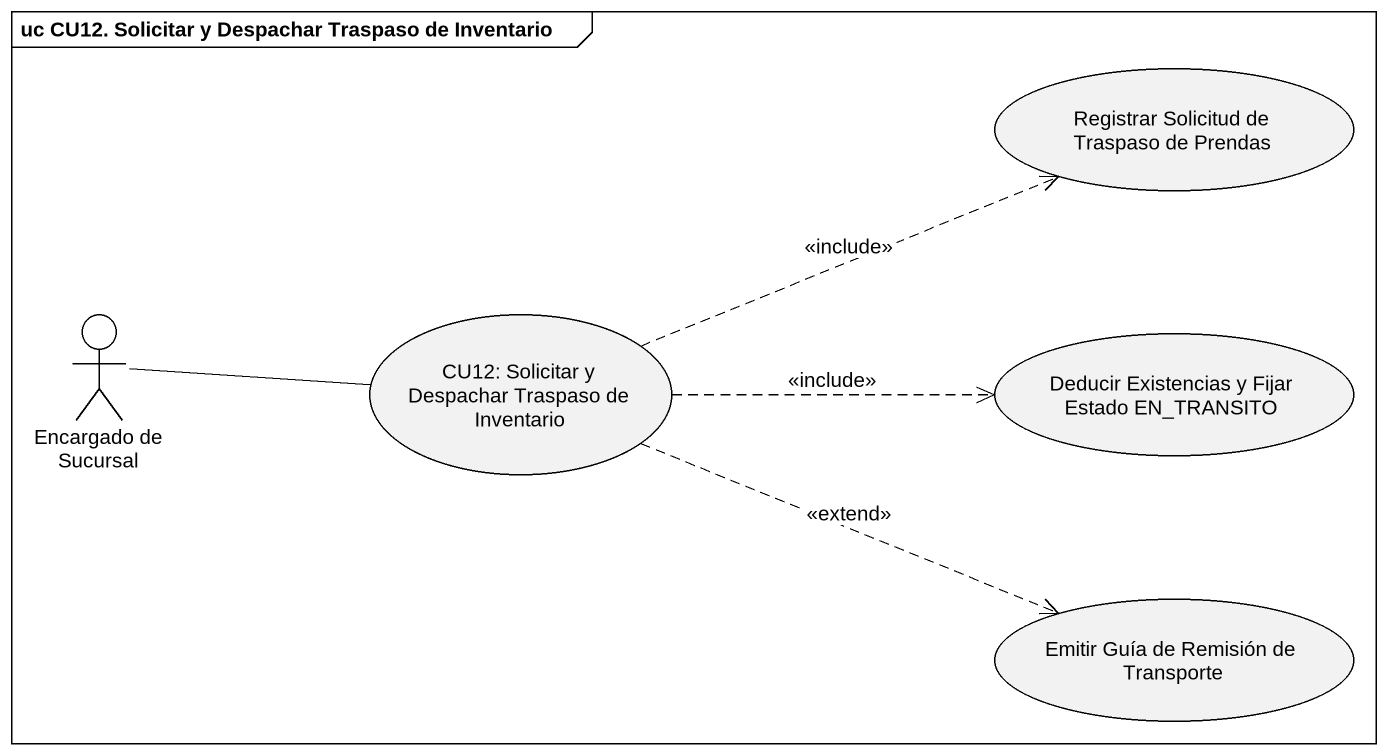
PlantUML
@startuml
mainframe uc CU12. Solicitar y Despachar Traspaso de Inventario
usecase "Registrar Solicitud de Traspaso de Prendas" as Registrar_Solicitud_de
actor "Encargado de Sucursal" as Encargado_de_Sucursal
usecase "CU12: Solicitar y Despachar Traspaso de Inventario" as CU12_Solicitar_y_Despachar
usecase "Deducir Existencias y Fijar Estado EN_TRANSITO" as Deducir_Existencias_y_Fijar
usecase "Emitir Guía de Remisión de Transporte" as Emitir_Guía_de_Remisión_de
Encargado_de_Sucursal -right- CU12_Solicitar_y_Despachar
CU12_Solicitar_y_Despachar .right.> Registrar_Solicitud_de : <<include>>
CU12_Solicitar_y_Despachar .right.> Deducir_Existencias_y_Fijar : <<include>>
CU12_Solicitar_y_Despachar .right.> Emitir_Guía_de_Remisión_de : <<extend>>
@enduml
